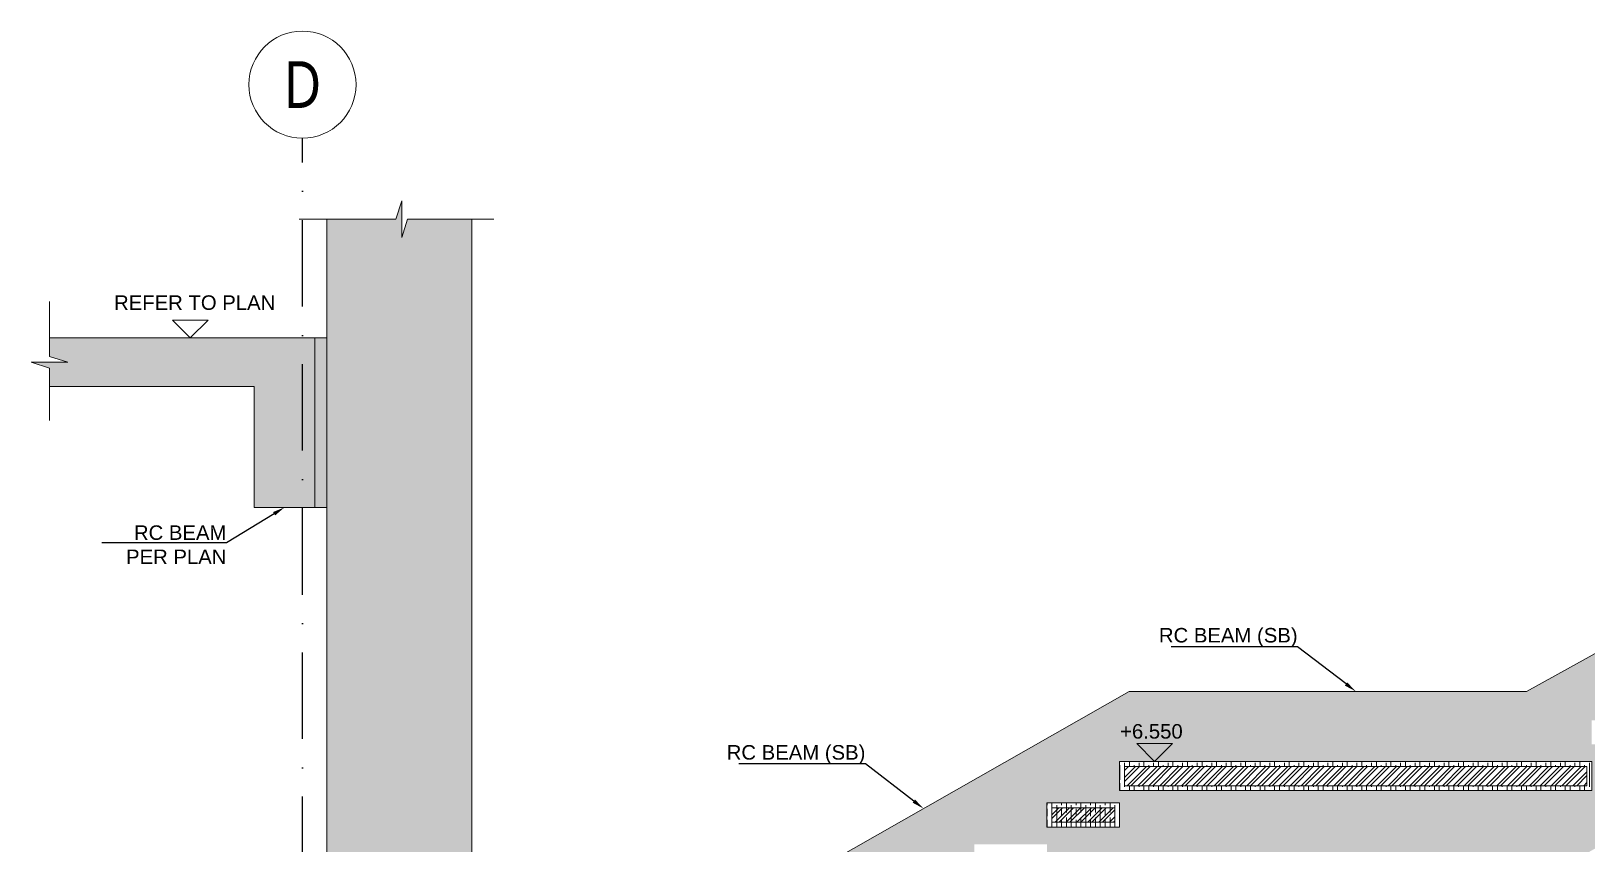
# Model space of a CAD drawing. Header units: millimetres. Extents: x -75675 to 439858, y -36597 to -1720.
# Drawn here: x 13429 to 19854, y -29569 to -26211 of the extents above; entities that cross this region are included whole.
import ezdxf
from ezdxf import colors
from ezdxf.entities.mleader import LeaderData, LeaderLine
from ezdxf.math import Vec2, Vec3

# ---------------------------------------------------------------- set-up
doc = ezdxf.new("R2010")
doc.units = ezdxf.units.MM
doc.header["$LTSCALE"] = 75
doc.linetypes.add('Dash Dot 3_16_', pattern=[7.9375, 4.7625, -1.5875, 0, -1.5875])
doc.linetypes.add('Dot & Dashed', pattern=[502.708322, 238.125, -132.291667, 0, -132.291655])
doc.layers.add('00_A_GRIDS.3D', color=7, linetype='Continuous')
doc.layers.add('05_DIMENSION_SETTING OUT EXTERIOR.DIM', color=7, linetype='Continuous')
for name, color, linetype, lineweight in [('A-ANNO-DIMS', 211, 'Continuous', 9), ('G-ANNO-SYMB', 111, 'Continuous', 9), ('S-HATCH', 8, 'Continuous', 9), ('S-Slab', 3, 'Continuous', 13)]:
    doc.layers.add(name, color=color, linetype=linetype, lineweight=lineweight)
doc.styles.add('GENERATED_STYLE_1', font='arial.ttf')
doc.styles.add('GENERATED_STYLE_3', font='trebuc.ttf', dxfattribs={"width": 0.78})

msp = doc.modelspace()

# ---------------------------------------------------------------- hatches: boundary and pattern name
at = {"layer": 'S-HATCH', "transparency": 33554687}
h = msp.add_hatch(color=9, dxfattribs=at)
h.dxf.hatch_style = 1
h.paths.add_polyline_path([(15249.3, -35298.7), (14649.3, -35298.7), (14649.3, -35981.5), (14935.5, -35981.5), (14959.5, -35905.8), (14959.5, -35981.5), (14959.5, -36057.2), (14983.6, -35981.5), (15249.3, -35981.5)])
h.paths.add_polyline_path([(15249.3, -30865.8), (15224, -30865.8), (15224, -30766.2), (15249.3, -30766.2), (15249.3, -26987.5), (14983.6, -26987.5), (14959.5, -27063.2), (14959.5, -26987.5), (14959.5, -26911.8), (14935.5, -26987.5), (14649.3, -26987.5), (14649.3, -31107.9), (14924.3, -31107.9), (14924.3, -31207.5), (14649.3, -31207.5), (14649.3, -35016.7), (15249.3, -35016.2), (15249.3, -34853.2), (15249.3, -34853.7)])
h.paths.add_polyline_path([(14924, -31036.6), (14924, -30937), (15224.3, -30937), (15224.3, -31036.6)], flags=16)
h.paths.add_polyline_path([(14944, -31016.6), (14944, -30957), (15204.3, -30957), (15204.3, -31016.6)], flags=0)
h.paths.add_polyline_path([(23148.9, -27449.1), (22874, -27449.1), (22874, -27349.5), (23148.9, -27349.5), (23148.9, -26987.5), (22883.2, -26987.5), (22859.1, -27063.2), (22859.1, -26987.5), (22859.1, -26911.8), (22835.1, -26987.5), (22548.9, -26987.5), (22548.9, -27691.2), (22574.3, -27691.2), (22574.3, -27790.8), (22548.9, -27790.8), (22548.9, -31765.2), (22574.6, -31765.2), (22574.6, -31864.8), (22548.9, -31864.8), (22548.9, -35178.7), (23148.9, -35178.7), (23148.9, -31539.8), (22874.3, -31539.8), (22874.3, -31440.2), (23148.9, -31440.2)])
h.paths.add_polyline_path([(22874.6, -31602.7), (22874.6, -31702.3), (22574.3, -31702.3), (22574.3, -31602.7)], flags=16)
h.paths.add_polyline_path([(22854.6, -31622.7), (22854.6, -31682.3), (22594.3, -31682.3), (22594.3, -31622.7)], flags=0)
h.paths.add_polyline_path([(22574, -27620), (22574, -27520.4), (22874.3, -27520.4), (22874.3, -27620)], flags=16)
h.paths.add_polyline_path([(22594, -27600), (22594, -27540.4), (22854.3, -27540.4), (22854.3, -27600)], flags=0)
h.paths.add_polyline_path([(23148.9, -35298.7), (22548.9, -35298.7), (22548.9, -35981.5), (22835.1, -35981.5), (22859.1, -35905.8), (22859.1, -35981.5), (22859.1, -36057.2), (22883.2, -35981.5), (23148.9, -35981.5)])
h = msp.add_hatch(color=256, dxfattribs=at)
h.dxf.hatch_style = 1
h.paths.add_polyline_path([(19604.3, -29638.5), (19854.3, -29638.5), (19854.3, -29607.2), (22548.9, -28072.7), (22548.9, -27790.8), (22274, -27790.8), (22274, -27691.2), (22548.9, -27691.2), (22548.9, -27267.2), (19850.9, -28803.5), (19604.3, -28938.5), (18194, -28938.5), (17963.9, -28938.5), (15249.3, -30484.3), (15249.3, -30766.2), (15524.3, -30766.2), (15524.3, -30865.8), (15249.3, -30865.8), (15249.3, -31289.8), (17944, -29755.4), (18194, -29638.5)])
h.paths.add_polyline_path([(17924, -29348.3), (17924, -29228.7), (19874.1, -29228.7), (19874.1, -29348.3)], flags=16)
h.paths.add_polyline_path([(17944, -29328.3), (17944, -29248.7), (19854.1, -29248.7), (19854.1, -29328.3)], flags=0)
h.paths.add_polyline_path([(17924.3, -29499.1), (17624, -29499.1), (17624, -29399.5), (17924.3, -29399.5)], flags=16)
h.paths.add_polyline_path([(17904.3, -29479.1), (17644, -29479.1), (17644, -29419.5), (17904.3, -29419.5)], flags=0)
h.paths.add_polyline_path([(17624.3, -29670), (17324, -29670), (17324, -29570.4), (17624.3, -29570.4)], flags=16)
h.paths.add_polyline_path([(17604.3, -29590.4), (17604.3, -29650), (17344, -29650), (17344, -29590.4)], flags=0)
h.paths.add_polyline_path([(17324.3, -29741.2), (17324.3, -29840.8), (17024, -29840.8), (17024, -29741.2)], flags=16)
h.paths.add_polyline_path([(17304.3, -29761.2), (17304.3, -29820.8), (17044, -29820.8), (17044, -29761.2)], flags=0)
h.paths.add_polyline_path([(19874, -29157.5), (19874, -29057.9), (20174.3, -29057.9), (20174.3, -29157.5)], flags=16)
h.paths.add_polyline_path([(19894, -29137.5), (19894, -29077.9), (20154.3, -29077.9), (20154.3, -29137.5)], flags=0)
h.paths.add_polyline_path([(17024.3, -29912), (17024.3, -30011.6), (16724, -30011.6), (16724, -29912)], flags=16)
h.paths.add_polyline_path([(17004.3, -29932), (17004.3, -29991.6), (16744, -29991.6), (16744, -29932)], flags=0)
h.paths.add_polyline_path([(20174, -28986.6), (20174, -28887), (20474.3, -28887), (20474.3, -28986.6)], flags=16)
h.paths.add_polyline_path([(20194, -28966.6), (20194, -28907), (20454.3, -28907), (20454.3, -28966.6)], flags=0)
h.paths.add_polyline_path([(16724.3, -30082.9), (16724.3, -30182.5), (16424, -30182.5), (16424, -30082.9)], flags=16)
h.paths.add_polyline_path([(16704.3, -30102.9), (16704.3, -30162.5), (16444, -30162.5), (16444, -30102.9)], flags=0)
h.paths.add_polyline_path([(20474, -28815.8), (20474, -28716.2), (20774.3, -28716.2), (20774.3, -28815.8)], flags=16)
h.paths.add_polyline_path([(20494, -28795.8), (20494, -28736.2), (20754.3, -28736.2), (20754.3, -28795.8)], flags=0)
h.paths.add_polyline_path([(16424.6, -30253.7), (16424.6, -30353.3), (16124.3, -30353.3), (16124.3, -30253.7)], flags=16)
h.paths.add_polyline_path([(16404.6, -30273.7), (16404.6, -30333.3), (16144.3, -30333.3), (16144.3, -30273.7)], flags=0)
h.paths.add_polyline_path([(20774, -28645), (20774, -28545.4), (21074.3, -28545.4), (21074.3, -28645)], flags=16)
h.paths.add_polyline_path([(20794, -28625), (20794, -28565.4), (21054.3, -28565.4), (21054.3, -28625)], flags=0)
h.paths.add_polyline_path([(16124.3, -30424.5), (16124.3, -30524.1), (15824, -30524.1), (15824, -30424.5)], flags=16)
h.paths.add_polyline_path([(16104.3, -30444.5), (16104.3, -30504.1), (15844, -30504.1), (15844, -30444.5)], flags=0)
h.paths.add_polyline_path([(21074, -28474.1), (21074, -28374.5), (21374.3, -28374.5), (21374.3, -28474.1)], flags=16)
h.paths.add_polyline_path([(21094, -28454.1), (21094, -28394.5), (21354.3, -28394.5), (21354.3, -28454.1)], flags=0)
h.paths.add_polyline_path([(15824.3, -30595.4), (15824.3, -30695), (15524, -30695), (15524, -30595.4)], flags=16)
h.paths.add_polyline_path([(15804.3, -30615.4), (15804.3, -30675), (15544, -30675), (15544, -30615.4)], flags=0)
h.paths.add_polyline_path([(21374, -28303.3), (21374, -28203.7), (21674.3, -28203.7), (21674.3, -28303.3)], flags=16)
h.paths.add_polyline_path([(21394, -28283.3), (21394, -28223.7), (21654.3, -28223.7), (21654.3, -28283.3)], flags=0)
h.paths.add_polyline_path([(21674, -28132.5), (21674, -28032.9), (21974.3, -28032.9), (21974.3, -28132.5)], flags=16)
h.paths.add_polyline_path([(21694, -28112.5), (21694, -28052.9), (21954.3, -28052.9), (21954.3, -28112.5)], flags=0)
h.paths.add_polyline_path([(21974, -27961.6), (21974, -27862), (22274.3, -27862), (22274.3, -27961.6)], flags=16)
h.paths.add_polyline_path([(21994, -27941.6), (21994, -27882), (22254.3, -27882), (22254.3, -27941.6)], flags=0)
h = msp.add_hatch(color=256, dxfattribs=at)
h.dxf.hatch_style = 1
h.paths.add_polyline_path([(14549.3, -27478.7), (14349.9, -27478.7), (13504.3, -27478.7), (13504.3, -27554.7), (13580, -27578.7), (13504.3, -27578.7), (13428.6, -27578.7), (13504.3, -27602.8), (13504.3, -27678.7), (14349.9, -27678.7), (14349.9, -28178.7), (14549.3, -28178.7)])
h = msp.add_hatch(color=256, dxfattribs=at)
h.dxf.hatch_style = 1
h.paths.add_polyline_path([(14599.9, -27478.7), (14549.3, -27478.7), (14549.3, -28178.7), (14599.9, -28178.7)])
h = msp.add_hatch(color=9, dxfattribs=at)
h.dxf.hatch_style = 1
h.paths.add_polyline_path([(14649.3, -27478.7), (14599.9, -27478.7), (14599.9, -28178.7), (14649.3, -28178.7)])
at = {"layer": 'S-HATCH'}
h = msp.add_hatch(dxfattribs=at)
h.set_pattern_fill('GOST_WOOD', color=9, scale=10)
h.set_pattern_definition([(90, (-416735.45, 3836.5), (60, -4e-15), [100, -20]), (90, (-416715.45, 3816.5), (60, -4e-15), [60, -15, 30, -15]), (90, (-416695.45, 3786.5), (60, -4e-15), [100, -20])])
h.paths.add_polyline_path([(18653.9, -29328.3), (18403.9, -29328.3), (18403.9, -29348.3), (18653.9, -29348.3)])
h.paths.add_polyline_path([(19874, -29228.7), (18653.9, -29228.7), (18653.9, -29248.7), (19854.3, -29248.7), (19854.3, -29328.3), (18653.9, -29328.3), (18653.9, -29348.3), (19874, -29348.3)])
h.paths.add_polyline_path([(18653.9, -29228.7), (18403.9, -29228.7), (18403.9, -29248.7), (18653.9, -29248.7)])
h.paths.add_polyline_path([(18403.9, -29228.7), (17924, -29228.7), (17924, -29348.3), (18403.9, -29348.3), (18403.9, -29328.3), (17944, -29328.3), (17944, -29248.7), (18403.9, -29248.7)])
at = {"layer": 'S-HATCH', "transparency": 33554687}
h = msp.add_hatch(dxfattribs=at)
h.set_pattern_fill('STEEL', color=9, scale=10)
h.set_pattern_definition([(45, (-416735.448, 3836.5), (-22.4506403, 22.4506403), []), (45, (-416735.448, 3852.375), (-22.4506403, 22.4506403), [])])
h.paths.add_polyline_path([(17944, -29328.3), (19854.1, -29328.3), (19854.1, -29248.7), (17944, -29248.7)])
at = {"layer": 'S-HATCH'}
h = msp.add_hatch(dxfattribs=at)
h.set_pattern_fill('GOST_WOOD', color=9, scale=10)
h.set_pattern_definition([(90, (-414035.45, 5290.667), (60, -4e-15), [100, -20]), (90, (-414015.45, 5270.667), (60, -4e-15), [60, -15, 30, -15]), (90, (-413995.45, 5240.667), (60, -4e-15), [100, -20])])
h.paths.add_polyline_path([(17624, -29499.1), (17924.3, -29499.1), (17924.3, -29399.5), (17624, -29399.5)])
at = {"layer": 'S-HATCH', "transparency": 33554687}
h = msp.add_hatch(dxfattribs=at)
h.set_pattern_fill('STEEL', color=9, scale=10)
h.set_pattern_definition([(45, (-414035.448, 5290.667), (-22.4506403, 22.4506403), []), (45, (-414035.448, 5306.542), (-22.4506403, 22.4506403), [])])
h.paths.add_polyline_path([(17904.3, -29419.5), (17644, -29419.5), (17644, -29479.1), (17904.3, -29479.1)])

# ---------------------------------------------------------------- linework, layer by layer
at = {"layer": '00_A_GRIDS.3D', "color": 1, "linetype": 'Dash Dot 3_16_'}
msp.add_line((14549.3, -36279.8), (14549.3, -26653.2), dxfattribs=at)
at = {"layer": '00_A_GRIDS.3D', "color": 1, "lineweight": 0}
msp.add_circle((14549.3, -26432), 221.2, dxfattribs=at)
at = {"layer": 'G-ANNO-SYMB'}
for points in [[(14086.1, -27478.7), (14160.3, -27404.5), (14011.9, -27404.5)], [(18068.9, -29228.7), (18143.1, -29154.5), (17994.7, -29154.5)]]:
    msp.add_lwpolyline(points, close=True, dxfattribs=at)
at = {"layer": 'S-Slab'}
for p, q in [((14649.3, -35016.7), (14649.3, -26987.5)), ((15249.3, -34853.7), (15249.3, -26987.5)), ((22548.9, -27267.2), (19850.9, -28803.5)), ((14599.9, -27478.7), (14649.9, -27478.7)), ((14599.9, -28178.7), (14649.9, -28178.7)), ((19604.3, -28938.5), (19850.9, -28803.5)), ((15249.3, -30484.3), (17963.9, -28938.5)), ((18194, -28938.5), (17963.9, -28938.5)), ((18194, -28938.5), (19604.3, -28938.5))]:
    msp.add_line(p, q, dxfattribs=at)
for points in [[(15339.9, -26987.5), (14983.6, -26987.5), (14959.5, -27063.2), (14959.5, -26987.5), (14959.5, -26911.8), (14935.5, -26987.5), (14535.9, -26987.5)], [(13428.6, -27578.7), (13504.3, -27578.7), (13580, -27578.7), (13504.3, -27554.7), (13504.3, -27327.7)], [(14349.9, -27678.7), (14349.9, -28178.7), (14599.9, -28178.7), (14599.9, -27478.7), (14349.9, -27478.7), (14349.9, -27478.7), (13504.3, -27478.7), (13504.3, -27554.7)], [(13504.3, -27819.7), (13504.3, -27602.8), (13428.6, -27578.7)], [(13504.3, -27602.8), (13504.3, -27678.7), (14349.9, -27678.7)]]:
    msp.add_lwpolyline(points, dxfattribs=at)
for points in [[(17924, -29348.3), (19874.1, -29348.3), (19874.1, -29228.7), (17924, -29228.7)], [(17944, -29328.3), (19854.1, -29328.3), (19854.1, -29248.7), (17944, -29248.7)], [(17624, -29499.1), (17924.3, -29499.1), (17924.3, -29399.5), (17624, -29399.5)], [(17644, -29479.1), (17904.3, -29479.1), (17904.3, -29419.5), (17644, -29419.5)]]:
    msp.add_lwpolyline(points, close=True, dxfattribs=at)

# ---------------------------------------------------------------- texts
at = {"layer": '00_A_GRIDS.3D', "color": 1, "linetype": 'Dot & Dashed', "lineweight": 0, "insert": (14549.3, -26432), "char_height": 193.52, "width": 448.649, "attachment_point": 5, "style": 'GENERATED_STYLE_3'}
msp.add_mtext('{\\W0.85;D}', dxfattribs=at)
at = {"layer": '05_DIMENSION_SETTING OUT EXTERIOR.DIM', "color": 2, "lineweight": 25, "char_height": 60, "attachment_point": 7, "style": 'GENERATED_STYLE_1'}
for s, insert in [('\\A1;REFER TO PLAN', (13771.1, -27363.4)), ('\\A1;+6.550', (17926.2, -29134.6))]:
    msp.add_mtext(s, dxfattribs=dict(at, insert=insert))

# ---------------------------------------------------------------- leaders
at = {"layer": 'A-ANNO-DIMS'}
ml = msp.add_multileader_mtext('Standard', dxfattribs=at)
ml.set_content('RC BEAM PER PLAN', color=256, style='GENERATED_STYLE_1')
ml.set_leader_properties()
ml.build(insert=Vec2(0, 0))
ml.multileader.update_dxf_attribs({"text_right_attachment_type": 6, "dogleg_length": 0.36, "arrow_head_size": 50})
ctx = ml.context
ctx.base_point, ctx.char_height, ctx.arrow_head_size, ctx.landing_gap_size, ctx.plane_origin = Vec3(13833.9, -28282.9), 60, 50, 0.09, Vec3(13544.1, -28548.9)
ctx.right_attachment, ctx.text_align_type = 6, 2
notes = []
notes.append((ctx, [(1, (1, 1, 0), (14235.3, -28324.8), (-1, 0), 1.396927018504357e-11, [(0, [(14474.9, -28178.7)], 0, [])])]))
ctx.mtext.insert, ctx.mtext.width, ctx.mtext.alignment, ctx.mtext.flow_direction = Vec3(14235.2, -28252.8), 509.244, 3, 5
ml = msp.add_multileader_mtext('Standard', dxfattribs=at)
ml.set_content('RC BEAM (SB)', color=256, style='GENERATED_STYLE_1')
ml.set_leader_properties()
ml.build(insert=Vec2(0, 0))
ml.multileader.update_dxf_attribs({"text_right_attachment_type": 6, "dogleg_length": 0.36, "arrow_head_size": 50})
ctx = ml.context
ctx.base_point, ctx.char_height, ctx.arrow_head_size, ctx.landing_gap_size, ctx.plane_origin = Vec3(18096.1, -28715.5), 60, 50, 0.09, Vec3(17968.3, -28978.4)
ctx.right_attachment, ctx.text_align_type = 6, 2
notes.append((ctx, [(1, (1, 1, 0), (18659.5, -28754.3), (-1, 0), 1.396927018504357e-11, [(0, [(18899.1, -28938.5)], 0, [])])]))
ctx.mtext.insert, ctx.mtext.width, ctx.mtext.alignment, ctx.mtext.flow_direction = Vec3(18659.4, -28676.7), 608.576, 3, 5
ml = msp.add_multileader_mtext('Standard', dxfattribs=at)
ml.set_content('RC BEAM (SB)', color=256, style='GENERATED_STYLE_1')
ml.set_leader_properties()
ml.build(insert=Vec2(0, 0))
ml.multileader.update_dxf_attribs({"text_right_attachment_type": 6, "dogleg_length": 0.36, "arrow_head_size": 50})
ctx = ml.context
ctx.base_point, ctx.char_height, ctx.arrow_head_size, ctx.landing_gap_size, ctx.plane_origin = Vec3(16311, -29199.5), 60, 50, 0.09, Vec3(16183.2, -29462.4)
ctx.right_attachment, ctx.text_align_type = 6, 2
notes.append((ctx, [(1, (1, 1, 0), (16874.4, -29238.3), (-1, 0), 1.396927018504357e-11, [(0, [(17114, -29422.5)], 0, [])])]))
ctx.mtext.insert, ctx.mtext.width, ctx.mtext.alignment, ctx.mtext.flow_direction = Vec3(16874.3, -29160.6), 608.576, 3, 5
for ctx, leaders in notes:
    for number, flags, end, landing, length, lines in leaders:
        leader = LeaderData()
        leader.index, (leader.has_last_leader_line, leader.has_dogleg_vector, leader.attachment_direction) = number, flags
        leader.last_leader_point, leader.dogleg_vector, leader.dogleg_length = Vec3(end), Vec3(landing), length
        for number, points, colour, breaks in lines:
            line = LeaderLine()
            line.index, line.vertices, line.color, line.breaks = number, Vec3.list(points), colors.encode_raw_color(colour), breaks
            leader.lines.append(line)
        ctx.leaders.append(leader)

doc.saveas('drawing.dxf')
